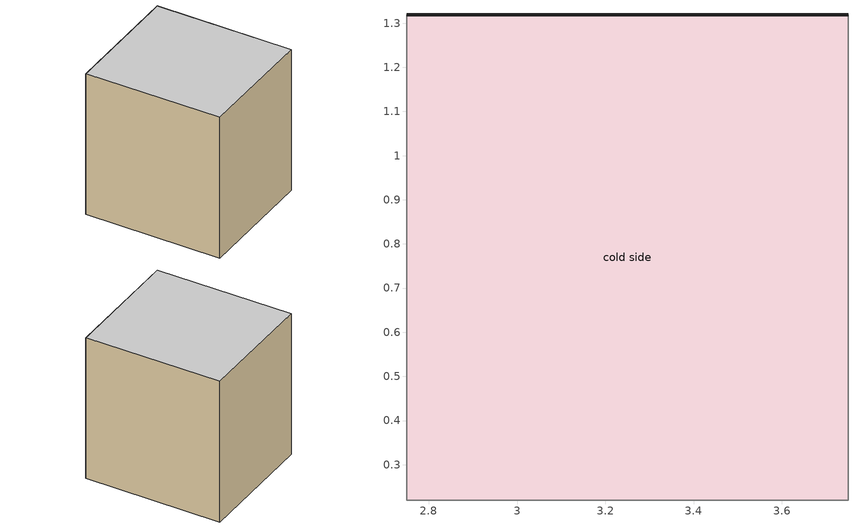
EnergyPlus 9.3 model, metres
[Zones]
cold side
 floor adiabatic (Exterior Wall): 3.75,1.32 3.75,0.22 2.75,0.22 2.75,1.32 z0
 wall adiabatic (Exterior Wall): 2.75,1.32 2.75,0.22 3.75,0.22 3.75,1.32 z0:1.2
 wall othersidecoefficients (Plate Wall): 3.75,1.32 2.75,1.32 z0:1.2
 ceiling adiabatic (Exterior Wall): 2.75,1.32 2.75,0.22 3.75,0.22 3.75,1.32 z1.2
[Building]
Untitled: North Axis {deg}=0; Terrain=City; Loads Convergence Tolerance Value {W}=0.04; Temperature Convergence Tolerance Value {deltaC}=0.4; Solar Distribution=FullInteriorAndExterior; Maximum Number of Warmup Days=25
[Site:Location]
OSLO/FORNEBU_NOR Design_Conditions: Latitude {deg}=59.9; Longitude {deg}=10.62; Time Zone {hr}=1; Elevation {m}=17
[SizingPeriod:DesignDay]
OSLO/FORNEBU Ann Clg 2% Condns Enth=>MDB: Month=7; Day of Month=21; Day Type=SummerDesignDay; Maximum Dry-Bulb Temperature {C}=21.3; Daily Dry-Bulb Temperature Range {deltaC}=8.8; Dry-Bulb Temperature Range Modifier Type=DefaultMultipliers; Humidity Condition Type=Enthalpy; Enthalpy at Maximum Dry-Bulb {J/kg}=48100; Barometric Pressure {Pa}=101121; Wind Speed {m/s}=3.2; Wind Direction {deg}=170; Rain Indicator=No; Snow Indicator=No; Daylight Saving Time Indicator=No; Solar Model Indicator=ASHRAETau; ASHRAE Clear Sky Optical Depth for Beam Irradiance (taub)=0.402; ASHRAE Clear Sky Optical Depth for Diffuse Irradiance (taud)=2.166
[Material] Thermal Absorptance=0.9; Solar Absorptance=0.7; Visible Absorptance=0.7
Name | Roughness | Thickness {m} | Conductivity {W/m-K} | Density {kg/m3} | Specific Heat {J/kg-K}
Gypsum Board A; Gypsum Board B | MediumSmooth | 0.0125 | 0.19 | 720 | 1090
PCM | MediumRough | 0.009 | 0.6 | 1400 | 2000
PolycarbonateA; PolycarbonateB | MediumRough | 0.0005 | 0.205 | 1200 | 1200
1000MINERAL WOOL | MediumRough | 2 | 0.041 | 36 | 1030
[MaterialProperty:PhaseChangeHysteresis]
PCM: Latent Heat during the Entire Phase Change Process {J/kg}=150000; Liquid State Thermal Conductivity {W/m-K}=0.6; Liquid State Density {kg/m3}=1400; Liquid State Specific Heat {J/kg-K}=2000; High Temperature Difference of Melting Curve {deltaC}=0.6212; Peak Melting Temperature {C}=25.43023; Low Temperature Difference of Melting Curve {deltaC}=2.67859; Solid State Thermal Conductivity {W/m-K}=0.6; Solid State Density {kg/m3}=1500; Solid State Specific Heat {J/kg-K}=2000; High Temperature Difference of Freezing Curve {deltaC}=0.46584; Peak Freezing Temperature {C}=24.38702; Low Temperature Difference of Freezing Curve {deltaC}=3.03754
[Construction]
Exterior Wall: 1000MINERAL WOOL
Plate Wall: Gypsum Board A, PolycarbonateA, PCM, PolycarbonateB, Gypsum Board B
[HeatBalanceSettings:ConductionFiniteDifference]
Difference Scheme=FullyImplicitFirstOrder; Space Discretization Constant=0.1; Relaxation Factor=0.01; Inside Face Surface Temperature Convergence Criteria=1e-07
[Zone]
cold side: Multiplier=1
[SurfaceProperty:OtherSideCoefficients]
outside face temp: Combined Convective/Radiative Film Coefficient {W/m2-K}=0; Constant Temperature {C}=0; Constant Temperature Coefficient=1; External Dry-Bulb Temperature Coefficient=0; Ground Temperature Coefficient=0; Wind Speed Coefficient=0; Zone Air Temperature Coefficient=0; Constant Temperature Schedule=sine temp; Sinusoidal Variation of Constant Temperature Coefficient=No; Previous Other Side Temperature Coefficient=0
[ZoneInfiltration:DesignFlowRate]
Infiltration: Zone or ZoneList=cold side; Schedule=Always On; Design Flow Rate Calculation Method=Flow/Zone; Design Flow Rate {m3/s}=0.4; Constant Term Coefficient=1; Temperature Term Coefficient=0; Velocity Term Coefficient=0; Velocity Squared Term Coefficient=0
[Sizing:Zone]
cold side: Zone Cooling Design Supply Air Temperature Input Method=TemperatureDifference; Zone Cooling Design Supply Air Temperature Difference {deltaC}=15; Zone Heating Design Supply Air Temperature Input Method=TemperatureDifference; Zone Heating Design Supply Air Temperature Difference {deltaC}=10; Zone Cooling Design Supply Air Humidity Ratio {kgWater/kgDryAir}=0.007; Zone Heating Design Supply Air Humidity Ratio {kgWater/kgDryAir}=0.008; Zone Heating Sizing Factor=0; Zone Cooling Sizing Factor=0; Cooling Design Air Flow Method=DesignDay; Cooling Design Air Flow Rate {m3/s}=0; Heating Design Air Flow Method=DesignDay; Heating Design Air Flow Rate {m3/s}=0; Heating Maximum Air Flow per Zone Floor Area {m3/s-m2}=0.002032; Heating Maximum Air Flow {m3/s}=0.141576; Heating Maximum Air Flow Fraction=0.3; Account for Dedicated Outdoor Air System=No; Dedicated Outdoor Air System Control Strategy=NeutralSupplyAir; Dedicated Outdoor Air Low Setpoint Temperature for Design {C}=autosize; Dedicated Outdoor Air High Setpoint Temperature for Design {C}=autosize
[ZoneControl:Thermostat]
cold side Thermostat: Zone or ZoneList=cold side; Control Type Schedule=HVACTemplate-Always 4; Control 1=minus20degrees Dual SP Control
[ThermostatSetpoint:DualSetpoint]
minus20degrees Dual SP Control: Heating Setpoint Temperature Schedule=Always 25; Cooling Setpoint Temperature Schedule=Always 25
[ZoneHVAC:IdealLoadsAirSystem]
cold side Ideal Loads Air System: Maximum Heating Supply Air Temperature {C}=50; Minimum Cooling Supply Air Temperature {C}=-30; Maximum Heating Supply Air Humidity Ratio {kgWater/kgDryAir}=0.0156; Minimum Cooling Supply Air Humidity Ratio {kgWater/kgDryAir}=0.0077; Heating Limit=NoLimit; Cooling Limit=NoLimit; Dehumidification Control Type=ConstantSensibleHeatRatio; Cooling Sensible Heat Ratio=0.7; Humidification Control Type=None; Demand Controlled Ventilation Type=None; Outdoor Air Economizer Type=NoEconomizer; Heat Recovery Type=None; Sensible Heat Recovery Effectiveness=0.7; Latent Heat Recovery Effectiveness=0.65
[Zone equipment]
cold side: cold side Ideal Loads Air System
[Schedule:Day:List]
outside face daily: No, 3, 25.39, 25.547, 25.7038, 25.8606, 26.0172, 26.1736, 26.3298, 26.4858, 26.6415, 26.797, 26.9522, 27.107, 27.2614, 27.4155, 27.5691, 27.7224, 27.8751, 28.0274, 28.1791, 28.3303, 28.4809, 28.6309, 28.7803, 28.9291, 29.0772, 29.2245, 29.3712, 29.5171, 29.6622, 29.8066, 29.9501, 30.0928, 30.2345, 30.3754, 30.5154, 30.6544, 30.7925, 30.9296, 31.0656, 31.2006, 31.3346, 31.4674, 31.5992, 31.7298, 31.8593, 31.9876, 32.1147, 32.2406, 32.3652, 32.4886, 32.6107, 32.7315, 32.8509, 32.9691, 33.0858, 33.2012, 33.3152, 33.4277, 33.5388, 33.6484, 33.7566, 33.8632, 33.9684, 34.0719, 34.174, 34.2745, 34.3733, 34.4706, 34.5663, 34.6603, 34.7526, 34.8433, 34.9323, 35.0196, 35.1052, 35.189, 35.2711, 35.3515, 35.4301, 35.5068, 35.5818, 35.655, 35.7263, 35.7958, 35.8635, 35.9293, 35.9932, 36.0552, 36.1154, 36.1736, 36.2299, 36.2843, 36.3368, 36.3873, 36.4359, 36.4825, 36.5272, 36.5698, 36.6105, 36.6492, 36.6859, 36.7206, 36.7533, 36.784, 36.8127, 36.8393, 36.8639, 36.8865, 36.907, 36.9255, 36.942, 36.9564, 36.9687, 36.979, 36.9873, 36.9935, 36.9976, 36.9997, 36.9998, 36.9977, 36.9937, 36.9875, 36.9793, 36.9691, 36.9568, 36.9425, 36.9261, 36.9077, 36.8872, 36.8647, 36.8401, 36.8136, 36.785, 36.7544, 36.7218, 36.6871, 36.6505, 36.6119, 36.5712, 36.5286, 36.484, 36.4375, 36.389, 36.3385, 36.2861, 36.2318, 36.1755, 36.1174, 36.0573, 35.9953, 35.9315, 35.8657, 35.7981, 35.7287, 35.6574, 35.5843, 35.5094, 35.4327, 35.3541, 35.2739, 35.1918, 35.108, 35.0225, 34.9353, 34.8463, 34.7557, 34.6634, 34.5694, 34.4738, 34.3766, 34.2778, 34.1774, 34.0754, 33.9718, 33.8668, 33.7602, 33.6521, 33.5425, 33.4314, 33.3189, 33.205, 33.0897, 32.973, 32.8549, 32.7355, 32.6148, 32.4927, 32.3694, 32.2448, 32.1189, 31.9919, 31.8636, 31.7342, 31.6036, 31.4719, 31.339, 31.2051, 31.0702, 30.9341, 30.7971, 30.6591, 30.5201, 30.3801, 30.2393, 30.0975, 29.9549, 29.8114, 29.6671, 29.522, 29.3761, 29.2295, 29.0821, 28.934, 28.7853, 28.6359, 28.4859, 28.3353, 28.1842, 28.0324, 27.8802, 27.7275, 27.5743, 27.4206, 27.2666, 27.1121, 26.9573, 26.8022, 26.6468, 26.491, 26.335, 26.1788, 26.0224, 25.8658, 25.7091, 25.5522, 25.3953, 25.2382, 25.0812, 24.9241, 24.767, 24.61, 24.453, 24.2962, 24.1394, 23.9828, 23.8264, 23.6702, 23.5142, 23.3585, 23.203, 23.0478, 22.893, 22.7386, 22.5845, 22.4309, 22.2776, 22.1249, 21.9726, 21.8209, 21.6697, 21.5191, 21.3691, 21.2197, 21.0709, 20.9228, 20.7755, 20.6288, 20.4829, 20.3378, 20.1934, 20.0499, 19.9072, 19.7655, 19.6246, 19.4846, 19.3456, 19.2075, 19.0704, 18.9344, 18.7994, 18.6654, 18.5326, 18.4008, 18.2702, 18.1407, 18.0124, 17.8853, 17.7594, 17.6348, 17.5114, 17.3893, 17.2685, 17.1491, 17.0309, 16.9142, 16.7988, 16.6848, 16.5723, 16.4612, 16.3516, 16.2434, 16.1368, 16.0316, 15.9281, 15.826, 15.7255, 15.6267, 15.5294, 15.4337, 15.3397, 15.2474, 15.1567, 15.0677, 14.9804, 14.8948, 14.811, 14.7289, 14.6485, 14.5699, 14.4932, 14.4182, 14.345, 14.2737, 14.2042, 14.1365, 14.0707, 14.0068, 13.9448, 13.8846, 13.8264, 13.7701, 13.7157, 13.6632, 13.6127, 13.5641, 13.5175, 13.4728, 13.4302, 13.3895, 13.3508, 13.3141, 13.2794, 13.2467, 13.216, 13.1873, 13.1607, 13.1361, 13.1135, 13.093, 13.0745, 13.058, 13.0436, 13.0313, 13.021, 13.0127, 13.0065, 13.0024, 13.0003, 13.0002, 13.0023, 13.0063, 13.0125, 13.0207, 13.0309, 13.0432, 13.0575, 13.0739, 13.0923, 13.1128, 13.1353, 13.1599, 13.1864, 13.215, 13.2456, 13.2782, 13.3129, 13.3495, 13.3881, 13.4288, 13.4714, 13.516, 13.5625, 13.611, 13.6615, 13.7139, 13.7682, 13.8245, 13.8826, 13.9427, 14.0047, 14.0685, 14.1343, 14.2019, 14.2713, 14.3426, 14.4157, 14.4906, 14.5673, 14.6459, 14.7261, 14.8082, 14.892, 14.9775, 15.0647, 15.1537, 15.2443, 15.3366, 15.4306, 15.5262, 15.6234, 15.7222, 15.8226, 15.9246, 16.0282, 16.1332, 16.2398, 16.3479, 16.4575, 16.5686, 16.6811, 16.795, 16.9103, 17.027, 17.1451, 17.2645, 17.3852, 17.5073, 17.6306, 17.7552, 17.8811, 18.0081, 18.1364, 18.2658, 18.3964, 18.5281, 18.661, 18.7949, 18.9298, 19.0659, 19.2029, 19.3409, 19.4799, 19.6199, 19.7607, 19.9025, 20.0451, 20.1886, 20.3329, 20.478, 20.6239, 20.7705, 20.9179, 21.066, 21.2147, 21.3641, 21.5141, 21.6647, 21.8158, 21.9676, 22.1198, 22.2725, 22.4257, 22.5794, 22.7334, 22.8879, 23.0427, 23.1978, 23.3532, 23.509, 23.665, 23.8212, 23.9776, 24.1342, 24.2909, 24.4478, 24.6047, 24.7618, 24.9188, 25.0759, 25.233
[Schedule:Week:Daily]
outside face weekly: outside face daily, outside face daily, outside face daily, outside face daily, outside face daily, outside face daily, outside face daily, outside face daily, outside face daily, outside face daily, outside face daily, outside face daily
[Schedule:Year]
sine temp: outside face weekly, 1, 1, 12, 31
[Schedule:Compact]
Always On: Through: 12/31, For: AllDays, Until: 24:00, 1
HVACTemplate-Always 4: Through: 12/31, For: AllDays, Until: 24:00, 4
Always 25: Through: 12/31, For: AllDays, Until: 24:00, 25
